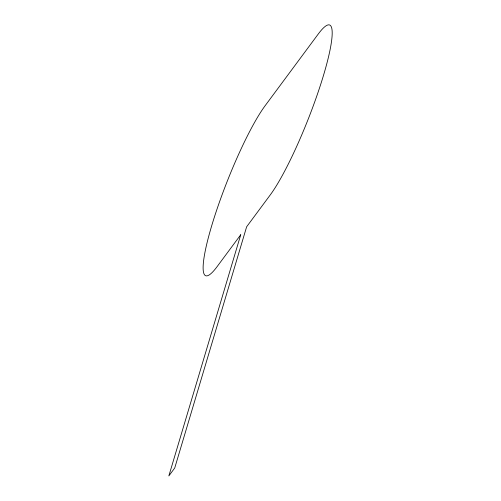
<?xml version="1.0" encoding="UTF-8"?>
<svg xmlns="http://www.w3.org/2000/svg" width="501" height="501" viewBox="0 0 501 501"><rect width="100%" height="100%" fill="white"/><g stroke="black" fill="none" stroke-linecap="round" stroke-linejoin="round"><path stroke-width="0.75" d="M240.737 234.744L168.831 475.95L174.73 467.997L246.636 226.79L270.221 194.97A96.298 14.711 -68.4 0 0 323.671 74.793A96.298 14.711 -68.4 0 0 318.154 34.168L265.092 105.767A96.298 14.711 -68.4 0 0 211.641 225.945A96.298 14.711 -68.4 0 0 217.152 266.57L240.737 234.744"/></g></svg>
